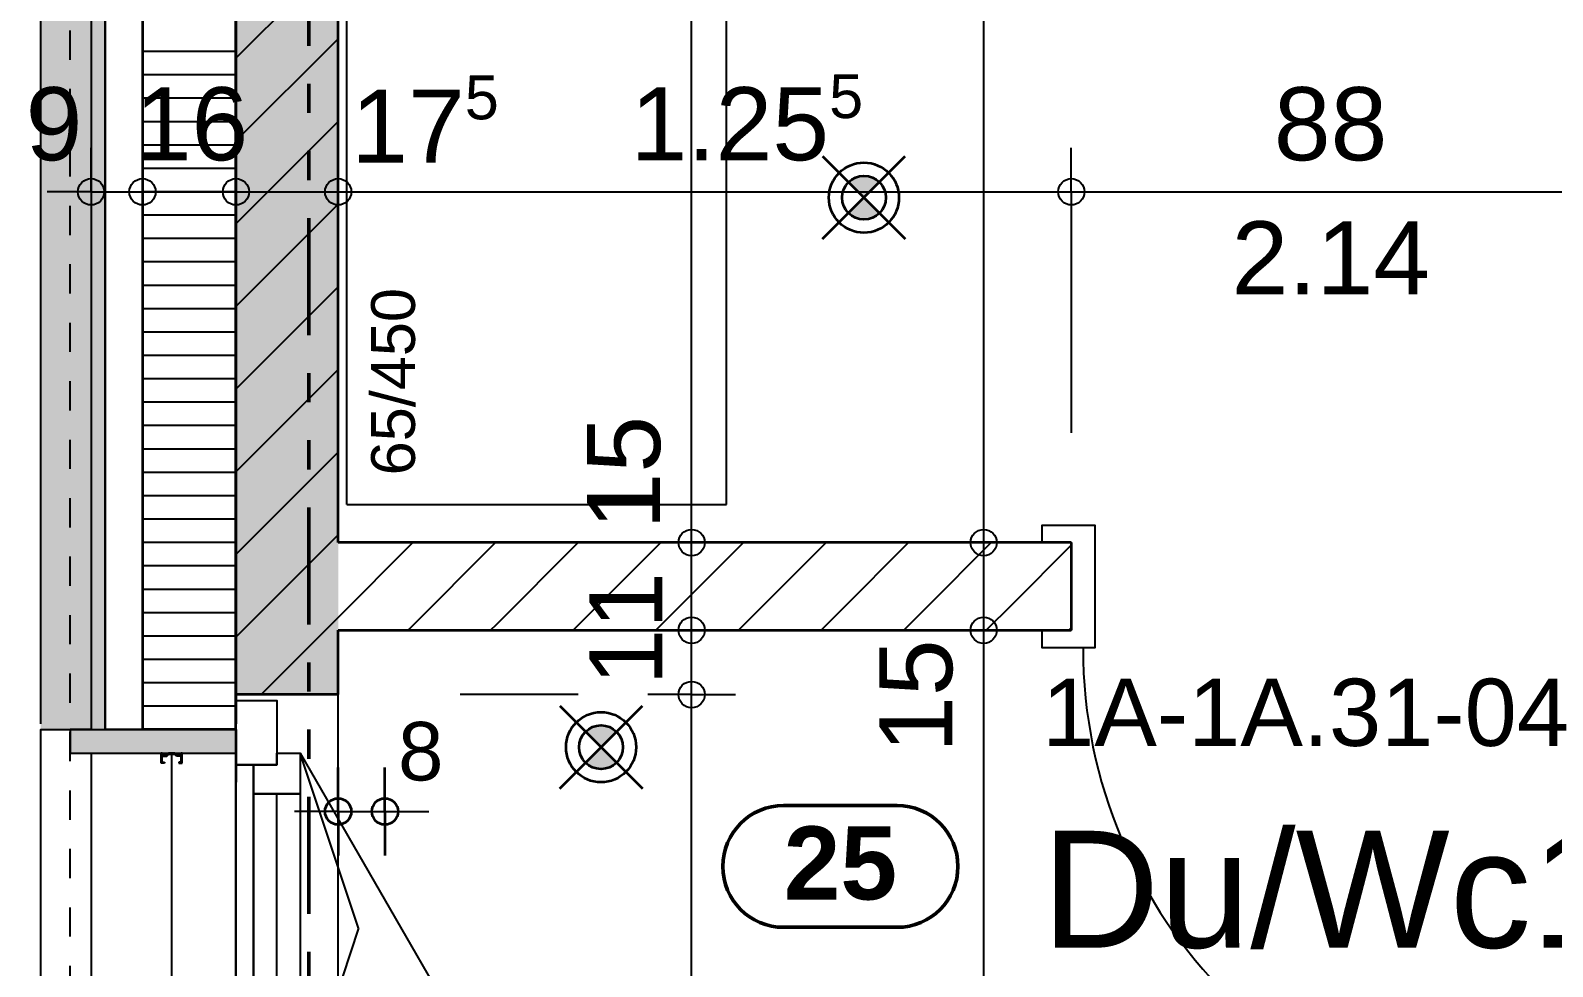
# Model space of a CAD drawing. Header units: centimetres. Extents: x 0.3 to 84.3, y 0.3 to 59.7.
# Drawn here: x 31.53 to 36.74, y 37.84 to 41.04 of the extents above; entities that cross this region are included whole.
import ezdxf

# ---------------------------------------------------------------- set-up
doc = ezdxf.new("R2010")
doc.units = ezdxf.units.CM
for name, pattern in [('AUSGEZOGEN', [0]), ('LINIE_17', [0.05, 0, -0.05]), ('LINIE_23', [0.79, 0.4, -0.13, 0, -0.13, 0, -0.13]), ('PHANTOM', [63.5, 31.75, -6.35, 6.35, -6.35, 6.35, -6.35]), ('PUNKT', [6.35, 0, -6.35]), ('RAND', [44.45, 12.7, -6.35, 12.7, -6.35, 0, -6.35]), ('VERDECKT', [9.525, 6.35, -3.175])]:
    doc.linetypes.add(name, pattern=pattern)
for name, color, linetype, lineweight in [('Allgemein', 7, 'AUSGEZOGEN', 35), ('Aussenwandverkleidung', 7, 'AUSGEZOGEN', 35), ('Bauachsen grob', 7, 'RAND', 25), ('Daemmung', 7, 'AUSGEZOGEN', 35), ('Fenster', 7, 'AUSGEZOGEN', 35), ('Fensterleibung Beton', 7, 'AUSGEZOGEN', 35), ('Fuellflaeche tragende Wände MW', 7, 'AUSGEZOGEN', 25), ('Holz Fassadenverkleidung', 7, 'AUSGEZOGEN', 35), ('Konstruktion oben', 7, 'VERDECKT', 25), ('Oeffnungsrichtung Fenster', 7, 'AUSGEZOGEN', 25), ('Raumbezeichnung', 7, 'AUSGEZOGEN', 35), ('Rolladen', 7, 'AUSGEZOGEN', 25), ('Spengler', 7, 'AUSGEZOGEN', 35), ('Text Werkplan Ausfuehrung', 7, 'AUSGEZOGEN', 50), ('Tuerzarge', 7, 'AUSGEZOGEN', 25), ('Unterkonstruktion', 7, 'AUSGEZOGEN', 35), ('Vorhangbrett', 7, 'AUSGEZOGEN', 25), ('Wand Mauerwerk tragend', 7, 'AUSGEZOGEN', 35), ('Werkplan- Ausfuehrungsmasse', 7, 'AUSGEZOGEN', 25)]:
    doc.layers.add(name, color=color, linetype=linetype, lineweight=lineweight)
doc.layers.add('Elektro Apparate', color=7, linetype='AUSGEZOGEN', lineweight=35, true_color=0x656565)
doc.layers.add('Moebel', color=7, linetype='AUSGEZOGEN', lineweight=25, true_color=0xababab)
doc.styles.add('ARIAL', font='ARIAL.TTF')

msp = doc.modelspace()

# ---------------------------------------------------------------- hatches: boundary and pattern name
at = {"layer": 'Allgemein', "linetype": 'AUSGEZOGEN', "lineweight": 25}
h = msp.add_hatch(color=32, dxfattribs=at)
h.paths.add_polyline_path([(31.788, 38.6497), (31.788, 48.7957), (31.74, 48.7957), (31.74, 38.6497)])
h.paths.add_polyline_path([(31.74, 31.0897), (31.788, 31.0897), (31.788, 36.0897), (31.74, 36.0897)])
h.paths.add_polyline_path([(31.74, 20.2597), (31.788, 20.2597), (31.788, 23.8297), (31.74, 23.8297)])
h.paths.add_polyline_path([(31.74, 26.3897), (31.788, 26.3897), (31.788, 28.5297), (31.74, 28.5297)])
at = {"layer": 'Daemmung', "linetype": 'AUSGEZOGEN', "lineweight": 25}
msp.add_hatch(color=32, dxfattribs=at).paths.add_polyline_path([(31.916, 38.5697), (32.236, 38.5697), (32.236, 38.6497), (31.916, 38.6497), (31.836, 38.6497), (31.788, 38.6497), (31.74, 38.6497), (31.668, 38.6497), (31.668, 38.5697), (31.74, 38.5697), (31.788, 38.5697), (31.836, 38.5697)])
at = {"layer": 'Elektro Apparate', "linetype": 'AUSGEZOGEN', "lineweight": 35}
h = msp.add_hatch(color=40, dxfattribs=at)
h.paths.add_polyline_path([(34.439, 40.4167), (34.386, 40.4697), (34.333, 40.4167), (34.3392, 40.4111), (34.3693, 40.3966), (34.4027, 40.3966), (34.4328, 40.4111)])
h.paths.add_polyline_path([(34.333, 40.5228), (34.386, 40.4697), (34.439, 40.5228), (34.4328, 40.5284), (34.4027, 40.5429), (34.3693, 40.5429), (34.3392, 40.5284)])
h = msp.add_hatch(color=40, dxfattribs=at)
h.paths.add_polyline_path([(33.539, 38.5367), (33.486, 38.5897), (33.433, 38.5367), (33.4392, 38.5311), (33.4693, 38.5166), (33.5027, 38.5166), (33.5328, 38.5311)])
h.paths.add_polyline_path([(33.433, 38.6428), (33.486, 38.5897), (33.539, 38.6428), (33.5328, 38.6484), (33.5027, 38.6629), (33.4693, 38.6629), (33.4392, 38.6484)])
at = {"layer": 'Fuellflaeche tragende Wände MW', "linetype": 'AUSGEZOGEN', "lineweight": 25}
msp.add_hatch(color=254, dxfattribs=at).paths.add_polyline_path([(32.236, 47.9497), (32.236, 38.7697), (32.586, 38.7697), (32.586, 47.9497)])
at = {"layer": 'Spengler', "linetype": 'AUSGEZOGEN', "lineweight": 25, "true_color": 0xfafafa}
msp.add_hatch(color=7, dxfattribs=at).paths.add_polyline_path([(31.568, 48.9677), (31.568, 38.6497), (31.74, 38.6497), (31.74, 48.9677)])

# ---------------------------------------------------------------- linework, layer by layer
at = {"layer": 'Allgemein', "color": 7, "linetype": 'AUSGEZOGEN', "lineweight": 25}
for p, q in [((31.74, 48.7957), (31.74, 38.6497)), ((31.788, 38.6497), (31.788, 48.7477))]:
    msp.add_line(p, q, dxfattribs=at)
at = {"layer": 'Aussenwandverkleidung', "color": 7, "linetype": 'VERDECKT', "lineweight": 25}
msp.add_line((31.74, 38.5697), (31.74, 36.1697), dxfattribs=at)
at = {"layer": 'Bauachsen grob', "color": 32, "linetype": 'LINIE_23', "lineweight": 50, "true_color": 0xc36e14}
msp.add_line((32.486, 1.3897), (32.486, 58.1), dxfattribs=at)
at = {"layer": 'Daemmung', "color": 7, "linetype": 'AUSGEZOGEN', "lineweight": 35}
for p, q in [((31.916, 48.6197), (31.916, 38.6497)), ((32.236, 38.7697), (32.236, 48.2997)), ((32.236, 38.6497), (32.236, 38.7697)), ((32.236, 38.6497), (31.916, 38.6497))]:
    msp.add_line(p, q, dxfattribs=at)
at = {"layer": 'Daemmung', "color": 7, "linetype": 'AUSGEZOGEN', "lineweight": 25}
for p, q in [((32.236, 40.9697), (31.916, 40.9697)), ((32.236, 40.8897), (31.916, 40.8897)), ((32.236, 40.8897), (31.916, 40.8897)), ((32.236, 40.8097), (31.916, 40.8097)), ((32.236, 40.7297), (31.916, 40.7297)), ((32.236, 40.6497), (31.916, 40.6497)), ((32.236, 40.5697), (31.916, 40.5697)), ((32.236, 40.5697), (31.916, 40.5697)), ((32.236, 40.4897), (31.916, 40.4897)), ((32.236, 40.4097), (31.916, 40.4097)), ((32.236, 40.3297), (31.916, 40.3297)), ((32.236, 40.2497), (31.916, 40.2497)), ((32.236, 40.2497), (31.916, 40.2497)), ((32.236, 40.1697), (31.916, 40.1697)), ((32.236, 40.0897), (31.916, 40.0897)), ((32.236, 40.0097), (31.916, 40.0097)), ((32.236, 39.9297), (31.916, 39.9297)), ((32.236, 39.9297), (31.916, 39.9297)), ((32.236, 39.8497), (31.916, 39.8497)), ((32.236, 39.7697), (31.916, 39.7697)), ((32.236, 39.6897), (31.916, 39.6897)), ((32.236, 39.6097), (31.916, 39.6097)), ((32.236, 39.6097), (31.916, 39.6097)), ((32.236, 39.5297), (31.916, 39.5297)), ((32.236, 39.4497), (31.916, 39.4497)), ((32.236, 39.3697), (31.916, 39.3697)), ((32.236, 39.2897), (31.916, 39.2897)), ((32.236, 39.2897), (31.916, 39.2897)), ((32.236, 39.2097), (31.916, 39.2097)), ((32.236, 39.1297), (31.916, 39.1297)), ((32.236, 39.0497), (31.916, 39.0497)), ((32.236, 38.9697), (31.916, 38.9697)), ((32.236, 38.9697), (31.916, 38.9697)), ((32.236, 38.8897), (31.916, 38.8897)), ((32.236, 38.8097), (31.916, 38.8097)), ((32.236, 38.7297), (31.916, 38.7297)), ((31.74, 38.6497), (31.668, 38.6497)), ((31.668, 38.6497), (31.668, 38.5697)), ((31.836, 38.6497), (31.788, 38.6497)), ((31.916, 38.6497), (31.836, 38.6497)), ((32.236, 38.6497), (31.916, 38.6497)), ((32.236, 38.6497), (31.916, 38.6497)), ((32.236, 38.5697), (32.236, 38.6497)), ((31.668, 38.5697), (31.74, 38.5697)), ((31.74, 38.5697), (31.788, 38.5697)), ((31.788, 38.5697), (31.836, 38.5697)), ((31.836, 38.5697), (31.916, 38.5697)), ((31.916, 38.5697), (32.236, 38.5697))]:
    msp.add_line(p, q, dxfattribs=at)
at = {"layer": 'Elektro Apparate', "color": 40, "linetype": 'AUSGEZOGEN', "lineweight": 35}
for p, q in [((34.2446, 40.6112), (34.5274, 40.3283)), ((34.2446, 40.3283), (34.5274, 40.6112)), ((33.3446, 38.7312), (33.6274, 38.4483)), ((33.3446, 38.4483), (33.6274, 38.7312))]:
    msp.add_line(p, q, dxfattribs=at)
for centre, radius in [((34.386, 40.4697), 0.12), ((34.386, 40.4697), 0.075), ((33.486, 38.5897), 0.12), ((33.486, 38.5897), 0.075)]:
    msp.add_circle(centre, radius, dxfattribs=at)
at = {"layer": 'Fenster', "color": 7, "linetype": 'AUSGEZOGEN', "lineweight": 25}
msp.add_line((32.376, 37.5107), (32.376, 38.4297), dxfattribs=at)
for points in [[(32.236, 38.5297), (32.236, 38.7497), (32.376, 38.7497), (32.376, 38.5297), (32.236, 38.5297)], [(32.236, 36.0897), (31.568, 36.0897), (31.568, 38.6497), (32.236, 38.6497), (32.236, 36.0897)], [(32.296, 38.4297), (32.296, 38.5297), (32.376, 38.5297), (32.376, 38.5697), (32.456, 38.5697), (32.456, 38.4297), (32.296, 38.4297)], [(32.296, 38.5297), (32.296, 37.3707), (32.376, 37.3707), (32.376, 37.3687), (32.296, 37.3687), (32.296, 36.2097), (32.236, 36.2097), (32.236, 38.5297), (32.296, 38.5297)], [(32.296, 37.5107), (32.296, 38.4297), (32.456, 38.4297), (32.456, 37.5107), (32.296, 37.5107)]]:
    msp.add_lwpolyline(points, dxfattribs=at)
at = {"layer": 'Fensterleibung Beton', "color": 7, "linetype": 'AUSGEZOGEN', "lineweight": 25}
msp.add_line((32.586, 35.9697), (32.586, 38.7697), dxfattribs=at)
at = {"layer": 'Holz Fassadenverkleidung', "color": 7, "linetype": 'LINIE_17', "lineweight": 25}
msp.add_line((31.668, 10.9417), (31.668, 48.8677), dxfattribs=at)
at = {"layer": 'Konstruktion oben', "color": 7, "linetype": 'PUNKT', "lineweight": 35}
msp.add_line((31.668, 10.9417), (31.668, 48.8677), dxfattribs=at)
at = {"layer": 'Moebel', "color": 253, "linetype": 'AUSGEZOGEN', "lineweight": 25, "true_color": 0xababab}
for p, q in [((32.616, 39.4197), (32.616, 47.8197)), ((33.916, 39.4197), (33.916, 47.8197)), ((32.616, 39.4197), (33.916, 39.4197))]:
    msp.add_line(p, q, dxfattribs=at)
at = {"layer": 'Oeffnungsrichtung Fenster', "color": 7, "linetype": 'AUSGEZOGEN', "lineweight": 25}
for p, q in [((32.456, 38.5697), (33.056, 37.5305)), ((32.656, 37.9702), (32.456, 38.5697)), ((32.656, 37.9702), (32.456, 37.3707))]:
    msp.add_line(p, q, dxfattribs=at)
at = {"layer": 'Rolladen', "color": 7, "linetype": 'AUSGEZOGEN', "lineweight": 25}
for p, q in [((31.984, 38.5687), (31.98, 38.5687)), ((31.98, 38.5347), (31.98, 38.5687)), ((31.984, 38.5627), (31.984, 38.5687)), ((31.984, 38.5627), (31.998, 38.5627)), ((31.998, 38.5627), (32.005, 38.5697)), ((31.9997, 38.5587), (32.0067, 38.5657)), ((32.027, 38.5697), (32.005, 38.5697)), ((32.0067, 38.5657), (32.0253, 38.5657)), ((32.021, 38.5697), (32.011, 38.5697)), ((32.022, 38.5697), (32.021, 38.5697)), ((32.0323, 38.5587), (32.0253, 38.5657)), ((32.034, 38.5627), (32.027, 38.5697)), ((32.048, 38.5627), (32.034, 38.5627)), ((32.048, 38.5627), (32.048, 38.5687)), ((32.052, 38.5687), (32.048, 38.5687)), ((32.052, 38.5347), (32.052, 38.5687)), ((31.992, 38.5347), (31.98, 38.5347)), ((31.984, 38.5587), (31.9997, 38.5587)), ((31.984, 38.5387), (31.984, 38.5587)), ((31.984, 38.5387), (31.992, 38.5387)), ((31.992, 38.5387), (31.992, 38.5347)), ((32.048, 38.5587), (32.0323, 38.5587)), ((32.04, 38.5387), (32.04, 38.5347)), ((32.048, 38.5387), (32.04, 38.5387)), ((32.04, 38.5347), (32.052, 38.5347)), ((32.048, 38.5387), (32.048, 38.5587))]:
    msp.add_line(p, q, dxfattribs=at)
at = {"layer": 'Rolladen', "color": 7, "linetype": 'PHANTOM', "lineweight": 25}
msp.add_line((32.016, 36.1697), (32.016, 38.5697), dxfattribs=at)
at = {"layer": 'Spengler', "color": 7, "linetype": 'AUSGEZOGEN', "lineweight": 25}
msp.add_line((31.568, 38.6697), (31.568, 48.9677), dxfattribs=at)
at = {"layer": 'Text Werkplan Ausfuehrung', "color": 240, "linetype": 'AUSGEZOGEN', "lineweight": 50}
for p, q in [((34.4995, 38.39), (34.1111, 38.39)), ((34.4995, 37.9734), (34.1111, 37.9734))]:
    msp.add_line(p, q, dxfattribs=at)
for centre, start, end in [((34.1111, 38.1817), 90, 270), ((34.4995, 38.1817), 270, 90)]:
    msp.add_arc(centre, 0.2083, start, end, dxfattribs=at)
at = {"layer": 'Tuerzarge', "color": 7, "linetype": 'AUSGEZOGEN', "lineweight": 25}
msp.add_lwpolyline([(35.176, 39.1397), (35.176, 38.9297), (34.996, 38.9297), (34.996, 38.9897), (35.096, 38.9897), (35.096, 39.2897), (34.996, 39.2897), (34.996, 39.3497), (35.176, 39.3497), (35.176, 39.1397)], dxfattribs=at)
msp.add_arc((36.816, 38.9297), 1.68, 180, 270, dxfattribs=at)
at = {"layer": 'Unterkonstruktion', "color": 7, "linetype": 'AUSGEZOGEN', "lineweight": 25}
for p, q in [((31.788, 48.7477), (31.788, 38.6497)), ((31.916, 38.6497), (31.916, 48.6197)), ((31.836, 38.6497), (31.788, 38.6497)), ((31.916, 38.6497), (31.836, 38.6497))]:
    msp.add_line(p, q, dxfattribs=at)
at = {"layer": 'Vorhangbrett', "color": 191, "linetype": 'PUNKT', "lineweight": 25, "true_color": 0xbe96ea}
msp.add_line((32.746, 35.3497), (32.746, 38.9897), dxfattribs=at)
at = {"layer": 'Vorhangbrett', "color": 191, "linetype": 'AUSGEZOGEN', "lineweight": 35, "true_color": 0xbe96ea}
for p, q in [((32.586, 38.3697), (32.586, 38.5197)), ((32.746, 38.3697), (32.746, 38.5197)), ((32.586, 38.3697), (32.586, 38.2197)), ((32.746, 38.3697), (32.746, 38.2197))]:
    msp.add_line(p, q, dxfattribs=at)
at = {"layer": 'Vorhangbrett', "color": 191, "linetype": 'AUSGEZOGEN', "lineweight": 25, "true_color": 0xbe96ea}
for p, q in [((32.586, 38.3697), (32.436, 38.3697)), ((32.746, 38.3697), (32.896, 38.3697))]:
    msp.add_line(p, q, dxfattribs=at)
msp.add_lwpolyline([(32.586, 38.3697), (32.6145, 38.3697), (32.6145, 38.3697), (32.746, 38.3697)], dxfattribs=at)
at = {"layer": 'Vorhangbrett', "color": 191, "linetype": 'AUSGEZOGEN', "lineweight": 35, "true_color": 0xbe96ea}
for centre in [(32.586, 38.3697), (32.746, 38.3697)]:
    msp.add_circle(centre, 0.045, dxfattribs=at)
at = {"layer": 'Wand Mauerwerk tragend', "color": 7, "linetype": 'AUSGEZOGEN', "lineweight": 35}
for p, q in [((32.236, 48.2997), (32.236, 38.7697)), ((32.586, 39.2897), (32.586, 47.9497)), ((35.096, 39.2897), (32.586, 39.2897)), ((35.096, 39.2897), (35.096, 38.9897)), ((32.586, 38.9897), (35.096, 38.9897)), ((32.586, 38.7697), (32.586, 38.9897)), ((32.376, 38.7697), (32.236, 38.7697)), ((32.586, 38.7697), (32.376, 38.7697))]:
    msp.add_line(p, q, dxfattribs=at)
at = {"layer": 'Wand Mauerwerk tragend', "color": 7, "linetype": 'AUSGEZOGEN', "lineweight": 25}
for p, q in [((32.236, 40.9464), (32.586, 41.2964)), ((32.236, 40.6636), (32.586, 41.0136)), ((32.236, 40.3807), (32.586, 40.7307)), ((32.236, 40.0979), (32.586, 40.4479)), ((32.236, 39.815), (32.586, 40.165)), ((32.236, 39.5322), (32.586, 39.8822)), ((32.236, 39.2494), (32.586, 39.5994)), ((32.236, 38.9665), (32.586, 39.3165)), ((32.586, 39.0337), (32.8421, 39.2897)), ((32.3221, 38.7697), (32.586, 39.0337)), ((35.0877, 38.9897), (35.096, 38.9981))]:
    msp.add_line(p, q, dxfattribs=at)
at = {"layer": 'Wand Mauerwerk tragend', "color": 180, "linetype": 'PUNKT', "lineweight": 35}
for p, q in [((32.376, 38.7697), (32.236, 38.7697)), ((32.236, 38.7697), (32.236, 38.6497)), ((32.376, 35.9697), (32.376, 38.7697)), ((32.236, 38.6497), (32.236, 38.5697)), ((32.236, 38.5697), (32.236, 36.1697))]:
    msp.add_line(p, q, dxfattribs=at)
at = {"layer": 'Wand Mauerwerk tragend', "color": 7, "linetype": 'AUSGEZOGEN', "lineweight": 25}
for points in [[(32.8249, 38.9897), (32.8347, 38.9995), (32.8347, 38.9995), (33.1249, 39.2897)], [(33.1078, 38.9897), (33.129, 39.011), (33.129, 39.011), (33.4078, 39.2897)], [(33.3906, 38.9897), (33.4234, 39.0226), (33.4234, 39.0226), (33.6906, 39.2897)], [(33.6734, 38.9897), (33.7178, 39.0341), (33.7178, 39.0341), (33.9734, 39.2897)], [(33.9563, 38.9897), (34.0122, 39.0457), (34.0122, 39.0457), (34.2563, 39.2897)], [(34.2391, 38.9897), (34.3066, 39.0572), (34.3066, 39.0572), (34.5391, 39.2897)], [(34.522, 38.9897), (34.601, 39.0688), (34.601, 39.0688), (34.822, 39.2897)], [(34.8048, 38.9897), (34.8954, 39.0803), (34.8954, 39.0803), (35.096, 39.2809)]]:
    msp.add_lwpolyline(points, dxfattribs=at)
at = {"layer": 'Werkplan- Ausfuehrungsmasse', "color": 7, "linetype": 'AUSGEZOGEN', "lineweight": 25}
for p, q in [((33.796, 39.2897), (33.796, 47.9497)), ((34.796, 39.2897), (34.796, 47.9497)), ((31.74, 40.4897), (31.74, 40.6397)), ((31.916, 40.4897), (31.916, 40.6397)), ((32.236, 40.4897), (32.236, 40.6397)), ((32.586, 40.4897), (32.586, 40.6397)), ((35.096, 40.4897), (35.096, 40.6397)), ((31.74, 40.4897), (31.59, 40.4897)), ((31.74, 40.4897), (31.74, 40.3397)), ((31.74, 40.4897), (31.74, 40.4897)), ((31.74, 40.4897), (31.916, 40.4897)), ((31.916, 40.4897), (31.916, 40.3397)), ((31.916, 40.4897), (31.916, 40.4897)), ((32.236, 40.4897), (32.236, 40.3397)), ((32.236, 40.4897), (32.236, 40.4897)), ((32.236, 40.4897), (32.586, 40.4897)), ((32.586, 40.4897), (32.586, 40.3397)), ((32.586, 40.4897), (32.586, 40.4897)), ((32.586, 40.4897), (35.096, 40.4897)), ((35.096, 40.4897), (35.096, 40.3397)), ((35.096, 40.4897), (36.856, 40.4897)), ((33.796, 39.2897), (33.646, 39.2897)), ((33.796, 39.2897), (33.946, 39.2897)), ((33.796, 39.2897), (33.796, 39.2897)), ((33.796, 38.9897), (33.796, 39.2897)), ((34.796, 39.2897), (34.646, 39.2897)), ((34.796, 39.2897), (34.946, 39.2897)), ((34.796, 39.2897), (34.796, 39.2897)), ((34.796, 38.9897), (34.796, 39.2897)), ((33.796, 38.9897), (33.646, 38.9897)), ((33.796, 38.9897), (33.946, 38.9897)), ((33.796, 38.9897), (33.796, 38.9897)), ((33.796, 38.7697), (33.796, 38.9897)), ((34.796, 38.9897), (34.646, 38.9897)), ((34.796, 38.9897), (34.946, 38.9897)), ((34.796, 38.9897), (34.796, 38.9897)), ((34.796, 35.7497), (34.796, 38.9897)), ((33.4075, 38.7697), (33.0042, 38.7697)), ((33.796, 38.7697), (33.646, 38.7697)), ((33.796, 38.7697), (33.7335, 38.7697)), ((33.796, 38.7697), (33.946, 38.7697)), ((33.796, 35.9697), (33.796, 38.7697))]:
    msp.add_line(p, q, dxfattribs=at)
for points in [[(31.916, 40.4897), (32.192, 40.4897), (32.192, 40.4897), (32.236, 40.4897)], [(35.096, 40.4897), (35.096, 40.157), (35.096, 40.157), (35.096, 39.6646)]]:
    msp.add_lwpolyline(points, dxfattribs=at)
for centre in [(31.74, 40.4897), (31.916, 40.4897), (32.236, 40.4897), (32.586, 40.4897), (35.096, 40.4897), (33.796, 39.2897), (34.796, 39.2897), (33.796, 38.9897), (34.796, 38.9897), (33.796, 38.7697)]:
    msp.add_circle(centre, 0.045, dxfattribs=at)

# ---------------------------------------------------------------- texts
at = {"layer": 'Moebel', "color": 253, "linetype": 'AUSGEZOGEN', "lineweight": 25, "true_color": 0xababab, "insert": (32.851, 39.5197), "char_height": 0.15, "width": 0.075, "attachment_point": 7, "rotation": 90, "style": 'ARIAL'}
msp.add_mtext('65/450', dxfattribs=at)
at = {"layer": 'Raumbezeichnung', "color": 7, "linetype": 'AUSGEZOGEN', "lineweight": 50, "insert": (34.996, 38.5907), "char_height": 0.23, "width": 0.115, "attachment_point": 7, "style": 'ARIAL'}
msp.add_mtext('1A-1A.31-04', dxfattribs=at)
at = {"layer": 'Raumbezeichnung', "color": 7, "linetype": 'AUSGEZOGEN', "lineweight": 35, "insert": (34.9945, 37.8981), "char_height": 0.4, "width": 0.2, "attachment_point": 7, "style": 'ARIAL'}
msp.add_mtext('Du/Wc1', dxfattribs=at)
at = {"layer": 'Text Werkplan Ausfuehrung', "color": 240, "linetype": 'AUSGEZOGEN', "lineweight": 50, "insert": (34.1111, 38.065), "char_height": 0.25, "width": 0.125, "attachment_point": 7, "style": 'ARIAL'}
msp.add_mtext('\\fArial|i0|b1|c0|p0;25', dxfattribs=at)
at = {"layer": 'Vorhangbrett', "color": 191, "linetype": 'AUSGEZOGEN', "lineweight": 35, "true_color": 0xbe96ea, "insert": (32.791, 38.4731), "char_height": 0.2, "width": 0.1, "attachment_point": 7, "style": 'ARIAL'}
msp.add_mtext('8', dxfattribs=at)
at = {"layer": 'Werkplan- Ausfuehrungsmasse', "color": 7, "linetype": 'AUSGEZOGEN', "lineweight": 50, "attachment_point": 7, "style": 'ARIAL'}
for s, insert, char_height, width in [('5', (33.0195, 40.7356), 0.15, 0.075), ('5', (34.2668, 40.7398), 0.15, 0.075), ('9', (31.5161, 40.594), 0.25, 0.125), ('16', (31.8898, 40.594), 0.25, 0.125), ('17', (32.631, 40.5897), 0.25, 0.125), ('1.25', (33.587, 40.594), 0.25, 0.125), ('88', (35.7894, 40.594), 0.25, 0.125), ('2.14', (35.6446, 40.1387), 0.25, 0.125)]:
    msp.add_mtext(s, dxfattribs=dict(at, insert=insert, char_height=char_height, width=width))
at = {"layer": 'Werkplan- Ausfuehrungsmasse', "color": 7, "linetype": 'AUSGEZOGEN', "lineweight": 50, "char_height": 0.25, "width": 0.125, "attachment_point": 7, "rotation": 90, "style": 'ARIAL'}
for s, insert in [('15', (33.6917, 39.3347)), ('11', (33.696, 38.8004)), ('15', (34.6917, 38.5702))]:
    msp.add_mtext(s, dxfattribs=dict(at, insert=insert))

doc.saveas('drawing.dxf')
